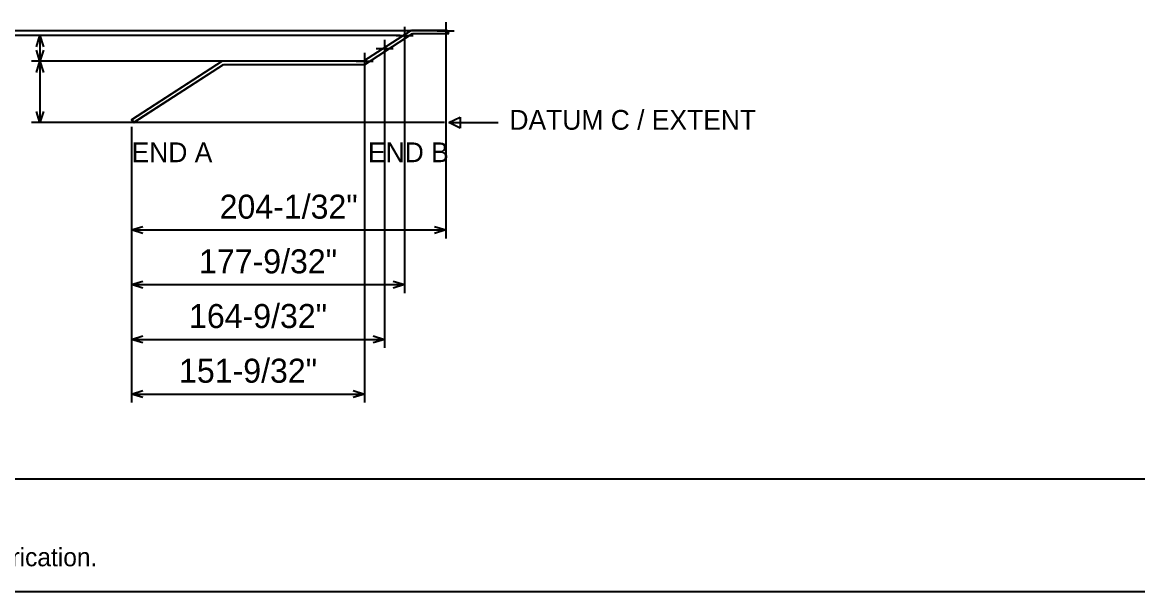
# Model space of a CAD drawing. Header units: inches. Extents: x 31 to 2213, y 31 to 1421.
# Drawn here: x 734 to 1458, y 31 to 401 of the extents above; entities that cross this region are included whole.
import ezdxf
from ezdxf.enums import TextEntityAlignment as Align

# ---------------------------------------------------------------- set-up
doc = ezdxf.new("R2010")
doc.units = ezdxf.units.IN
doc.header["$MEASUREMENT"] = 0

msp = doc.modelspace()

# ---------------------------------------------------------------- linework, layer by layer
at = {"layer": 'ANNOTATION'}
for p, q in [((1008.54, 400.82), (1008.54, 389.82)), ((1005.79, 395.32), (544.25, 395.32)), ((979.03, 392.31), (544.25, 392.31)), ((979.03, 392.31), (739.43, 392.31)), ((742.64, 384.98), (744.93, 392.31)), ((744.93, 392.31), (744.93, 375.51)), ((744.93, 392.31), (747.22, 384.98)), ((976.28, 392.31), (987.28, 392.31)), ((981.78, 397.81), (981.78, 386.81)), ((1003.04, 395.32), (1014.04, 395.32)), ((1008.54, 392.57), (1008.54, 260.51)), ((968.79, 389.41), (968.79, 378.41)), ((981.78, 389.56), (981.78, 225.01)), ((744.93, 375.51), (742.64, 382.84)), ((747.22, 382.84), (744.93, 375.51)), ((955.8, 381.01), (955.8, 370.01)), ((963.29, 383.91), (974.29, 383.91)), ((968.79, 381.16), (968.79, 189.5)), ((953.05, 375.51), (739.43, 375.51)), ((953.05, 375.51), (739.43, 375.51)), ((742.64, 368.18), (744.93, 375.51)), ((744.93, 375.51), (744.93, 335.68)), ((744.93, 375.51), (747.22, 368.18)), ((950.3, 375.51), (961.3, 375.51)), ((955.8, 372.76), (955.8, 154)), ((744.93, 335.68), (742.64, 343.01)), ((747.22, 343.01), (744.93, 335.68)), ((1007.74, 335.68), (739.43, 335.68)), ((1010.49, 335.68), (1017.82, 339.34)), ((1010.49, 335.68), (1042.57, 335.68)), ((1017.82, 332.01), (1010.49, 335.68)), ((1017.82, 339.34), (1017.82, 332.01)), ((804.51, 332.93), (804.51, 260.51)), ((804.51, 332.93), (804.51, 225.01)), ((804.51, 332.93), (804.51, 189.5)), ((804.51, 332.93), (804.51, 154)), ((804.51, 266.01), (811.84, 268.3)), ((1001.21, 268.3), (1008.54, 266.01)), ((804.51, 266.01), (1008.54, 266.01)), ((811.84, 263.72), (804.51, 266.01)), ((1008.54, 266.01), (1001.21, 263.72)), ((804.51, 230.51), (811.84, 232.8)), ((974.45, 232.8), (981.78, 230.51)), ((804.51, 230.51), (981.78, 230.51)), ((811.84, 228.22), (804.51, 230.51)), ((981.78, 230.51), (974.45, 228.22)), ((804.51, 195), (811.84, 197.3)), ((961.46, 197.3), (968.79, 195)), ((804.51, 195), (968.79, 195)), ((811.84, 192.71), (804.51, 195)), ((968.79, 195), (961.46, 192.71)), ((804.51, 159.5), (811.84, 161.79)), ((804.51, 159.5), (955.8, 159.5)), ((811.84, 157.21), (804.51, 159.5)), ((948.47, 161.79), (955.8, 159.5)), ((955.8, 159.5), (948.47, 157.21))]:
    msp.add_line(p, q, dxfattribs=at)
at = {"layer": 'OUTLINE'}
for p, q in [((955.27, 375.76), (986.29, 395.82)), ((955.27, 375.76), (986.29, 395.82)), ((955.94, 373.51), (986.95, 393.57)), ((955.94, 373.51), (986.95, 393.57)), ((981.63, 392.37), (981.62, 392.36)), ((981.62, 392.36), (981.62, 392.35)), ((981.62, 392.35), (981.62, 392.35)), ((981.62, 392.35), (981.62, 392.34)), ((981.62, 392.34), (981.62, 392.33)), ((981.62, 392.33), (981.62, 392.32)), ((981.62, 392.32), (981.62, 392.31)), ((981.62, 392.31), (981.62, 392.31)), ((981.62, 392.31), (981.62, 392.3)), ((981.62, 392.3), (981.62, 392.29)), ((981.62, 392.29), (981.62, 392.28)), ((981.62, 392.28), (981.62, 392.27)), ((981.62, 392.27), (981.62, 392.27)), ((981.62, 392.27), (981.62, 392.26)), ((981.62, 392.26), (981.63, 392.25)), ((981.64, 392.39), (981.63, 392.38)), ((981.63, 392.38), (981.63, 392.38)), ((981.63, 392.38), (981.63, 392.37)), ((981.63, 392.25), (981.63, 392.24)), ((981.63, 392.24), (981.63, 392.24)), ((981.63, 392.24), (981.64, 392.23)), ((981.65, 392.41), (981.64, 392.4)), ((981.64, 392.4), (981.64, 392.39)), ((981.7, 392.26), (981.64, 392.22)), ((981.64, 392.23), (981.64, 392.22)), ((981.64, 392.22), (981.65, 392.21)), ((981.66, 392.42), (981.65, 392.41)), ((981.65, 392.41), (981.65, 392.41)), ((981.65, 392.21), (981.65, 392.21)), ((981.65, 392.21), (981.66, 392.2)), ((981.67, 392.43), (981.66, 392.42)), ((981.66, 392.42), (981.66, 392.42)), ((981.66, 392.2), (981.66, 392.2)), ((981.66, 392.2), (981.67, 392.19)), ((981.68, 392.44), (981.67, 392.44)), ((981.67, 392.44), (981.67, 392.43)), ((981.67, 392.19), (981.67, 392.18)), ((981.67, 392.18), (981.68, 392.18)), ((981.69, 392.45), (981.68, 392.45)), ((981.68, 392.45), (981.68, 392.44)), ((981.68, 392.18), (981.69, 392.17)), ((981.7, 392.45), (981.69, 392.45)), ((981.69, 392.17), (981.69, 392.17)), ((981.69, 392.17), (981.7, 392.17)), ((981.71, 392.46), (981.7, 392.45)), ((981.7, 392.17), (981.71, 392.16)), ((981.72, 392.47), (981.71, 392.46)), ((981.71, 392.46), (981.71, 392.46)), ((981.71, 392.16), (981.72, 392.16)), ((981.73, 392.47), (981.72, 392.47)), ((981.72, 392.16), (981.72, 392.16)), ((981.72, 392.16), (981.73, 392.15)), ((981.74, 392.47), (981.73, 392.47)), ((981.73, 392.15), (981.74, 392.15)), ((981.75, 392.47), (981.74, 392.47)), ((981.74, 392.47), (981.74, 392.47)), ((981.74, 392.15), (981.75, 392.15)), ((981.76, 392.48), (981.75, 392.47)), ((981.75, 392.15), (981.76, 392.15)), ((981.77, 392.48), (981.76, 392.48)), ((981.76, 392.15), (981.76, 392.15)), ((981.76, 392.15), (981.77, 392.15)), ((981.78, 392.48), (981.77, 392.48)), ((981.77, 392.15), (981.78, 392.15)), ((981.79, 392.48), (981.78, 392.48)), ((981.78, 392.48), (981.78, 392.48)), ((981.78, 392.15), (981.79, 392.15)), ((981.8, 392.48), (981.79, 392.48)), ((981.79, 392.15), (981.8, 392.15)), ((981.81, 392.48), (981.8, 392.48)), ((981.8, 392.15), (981.8, 392.15)), ((981.8, 392.15), (981.81, 392.15)), ((981.82, 392.47), (981.81, 392.48)), ((981.81, 392.15), (981.82, 392.15)), ((981.83, 392.47), (981.82, 392.47)), ((981.82, 392.47), (981.82, 392.47)), ((981.82, 392.15), (981.83, 392.15)), ((981.84, 392.47), (981.83, 392.47)), ((981.83, 392.15), (981.84, 392.15)), ((981.85, 392.46), (981.84, 392.47)), ((981.84, 392.15), (981.84, 392.16)), ((981.84, 392.16), (981.85, 392.16)), ((981.86, 392.46), (981.85, 392.46)), ((981.85, 392.16), (981.86, 392.16)), ((981.87, 392.45), (981.86, 392.46)), ((981.86, 392.46), (981.86, 392.46)), ((981.86, 392.36), (981.92, 392.4)), ((981.86, 392.16), (981.87, 392.17)), ((981.88, 392.45), (981.87, 392.45)), ((981.87, 392.17), (981.88, 392.18)), ((981.87, 392.17), (981.87, 392.17)), ((981.88, 392.44), (981.88, 392.45)), ((981.89, 392.44), (981.88, 392.44)), ((981.88, 392.18), (981.89, 392.18)), ((981.9, 392.43), (981.89, 392.44)), ((981.89, 392.18), (981.89, 392.19)), ((981.89, 392.19), (981.9, 392.19)), ((981.91, 392.42), (981.9, 392.43)), ((981.9, 392.43), (981.9, 392.43)), ((981.9, 392.19), (981.9, 392.2)), ((981.9, 392.2), (981.91, 392.2)), ((981.91, 392.41), (981.91, 392.42)), ((981.92, 392.41), (981.91, 392.41)), ((981.91, 392.21), (981.92, 392.22)), ((981.91, 392.2), (981.91, 392.21)), ((981.92, 392.4), (981.92, 392.41)), ((981.93, 392.39), (981.92, 392.4)), ((981.92, 392.22), (981.93, 392.23)), ((981.92, 392.22), (981.92, 392.22)), ((981.93, 392.38), (981.93, 392.39)), ((981.93, 392.39), (981.93, 392.39)), ((981.94, 392.37), (981.93, 392.38)), ((981.93, 392.24), (981.93, 392.25)), ((981.93, 392.25), (981.94, 392.25)), ((981.93, 392.23), (981.93, 392.24)), ((981.94, 392.36), (981.94, 392.37)), ((981.94, 392.35), (981.94, 392.36)), ((981.94, 392.36), (981.94, 392.36)), ((981.95, 392.34), (981.94, 392.35)), ((981.94, 392.27), (981.94, 392.28)), ((981.94, 392.28), (981.95, 392.28)), ((981.94, 392.26), (981.94, 392.27)), ((981.94, 392.25), (981.94, 392.26)), ((981.95, 392.33), (981.95, 392.34)), ((981.95, 392.32), (981.95, 392.33)), ((981.95, 392.33), (981.95, 392.33)), ((981.95, 392.31), (981.95, 392.32)), ((981.95, 392.3), (981.95, 392.31)), ((981.95, 392.29), (981.95, 392.3)), ((981.95, 392.28), (981.95, 392.29)), ((986.29, 395.82), (1009.03, 395.82)), ((986.29, 395.82), (1009.03, 395.82)), ((986.95, 393.57), (1010.49, 393.57)), ((986.95, 393.57), (1010.49, 393.57)), ((1008.38, 395.35), (1008.37, 395.34)), ((1008.37, 395.34), (1008.37, 395.33)), ((1008.37, 395.33), (1008.37, 395.32)), ((1008.37, 395.32), (1008.37, 395.32)), ((1008.37, 395.32), (1008.37, 395.31)), ((1008.37, 395.31), (1008.37, 395.3)), ((1008.37, 395.3), (1008.38, 395.29)), ((1008.39, 395.39), (1008.38, 395.38)), ((1008.38, 395.38), (1008.38, 395.37)), ((1008.38, 395.37), (1008.38, 395.36)), ((1008.38, 395.36), (1008.38, 395.36)), ((1008.38, 395.36), (1008.38, 395.35)), ((1008.38, 395.29), (1008.38, 395.28)), ((1008.38, 395.28), (1008.38, 395.28)), ((1008.38, 395.28), (1008.38, 395.27)), ((1008.38, 395.27), (1008.38, 395.26)), ((1008.38, 395.26), (1008.39, 395.25)), ((1008.4, 395.41), (1008.39, 395.4)), ((1008.39, 395.4), (1008.39, 395.4)), ((1008.39, 395.4), (1008.39, 395.39)), ((1008.39, 395.25), (1008.39, 395.25)), ((1008.39, 395.25), (1008.4, 395.24)), ((1008.41, 395.42), (1008.4, 395.42)), ((1008.4, 395.42), (1008.4, 395.41)), ((1008.46, 395.27), (1008.4, 395.23)), ((1008.4, 395.24), (1008.4, 395.23)), ((1008.4, 395.23), (1008.4, 395.23)), ((1008.4, 395.23), (1008.41, 395.22)), ((1008.42, 395.44), (1008.41, 395.43)), ((1008.41, 395.43), (1008.41, 395.42)), ((1008.41, 395.22), (1008.41, 395.21)), ((1008.41, 395.21), (1008.42, 395.21)), ((1008.43, 395.45), (1008.42, 395.44)), ((1008.42, 395.44), (1008.42, 395.44)), ((1008.42, 395.21), (1008.43, 395.2)), ((1008.44, 395.45), (1008.43, 395.45)), ((1008.43, 395.2), (1008.43, 395.2)), ((1008.43, 395.2), (1008.44, 395.19)), ((1008.45, 395.46), (1008.44, 395.46)), ((1008.44, 395.46), (1008.44, 395.45)), ((1008.44, 395.19), (1008.44, 395.19)), ((1008.44, 395.19), (1008.45, 395.18)), ((1008.46, 395.47), (1008.45, 395.46)), ((1008.45, 395.18), (1008.46, 395.18)), ((1008.47, 395.47), (1008.46, 395.47)), ((1008.46, 395.47), (1008.46, 395.47)), ((1008.46, 395.18), (1008.47, 395.17)), ((1008.48, 395.48), (1008.47, 395.47)), ((1008.47, 395.17), (1008.47, 395.17)), ((1008.47, 395.17), (1008.48, 395.17)), ((1008.49, 395.48), (1008.48, 395.48)), ((1008.48, 395.17), (1008.49, 395.16)), ((1008.5, 395.48), (1008.49, 395.48)), ((1008.49, 395.48), (1008.49, 395.48)), ((1008.49, 395.16), (1008.5, 395.16)), ((1008.51, 395.49), (1008.5, 395.48)), ((1008.5, 395.16), (1008.5, 395.16)), ((1008.5, 395.16), (1008.51, 395.16)), ((1008.52, 395.49), (1008.51, 395.49)), ((1008.51, 395.16), (1008.52, 395.16)), ((1008.53, 395.49), (1008.52, 395.49)), ((1008.52, 395.16), (1008.53, 395.16)), ((1008.54, 395.49), (1008.53, 395.49)), ((1008.53, 395.49), (1008.53, 395.49)), ((1008.53, 395.16), (1008.54, 395.16)), ((1008.55, 395.49), (1008.54, 395.49)), ((1008.54, 395.16), (1008.54, 395.16)), ((1008.54, 395.16), (1008.55, 395.16)), ((1008.56, 395.49), (1008.55, 395.49)), ((1008.55, 395.16), (1008.56, 395.16)), ((1008.57, 395.49), (1008.56, 395.49)), ((1008.56, 395.16), (1008.57, 395.16)), ((1008.57, 395.48), (1008.57, 395.49)), ((1008.58, 395.48), (1008.57, 395.48)), ((1008.57, 395.16), (1008.58, 395.16)), ((1008.59, 395.48), (1008.58, 395.48)), ((1008.58, 395.16), (1008.58, 395.16)), ((1008.58, 395.16), (1008.59, 395.16)), ((1008.6, 395.48), (1008.59, 395.48)), ((1008.59, 395.16), (1008.6, 395.17)), ((1008.6, 395.47), (1008.6, 395.48)), ((1008.61, 395.47), (1008.6, 395.47)), ((1008.6, 395.17), (1008.61, 395.17)), ((1008.62, 395.47), (1008.61, 395.47)), ((1008.61, 395.17), (1008.62, 395.18)), ((1008.61, 395.17), (1008.61, 395.17)), ((1008.63, 395.46), (1008.62, 395.47)), ((1008.62, 395.37), (1008.68, 395.41)), ((1008.62, 395.18), (1008.63, 395.18)), ((1008.64, 395.45), (1008.63, 395.46)), ((1008.63, 395.46), (1008.63, 395.46)), ((1008.63, 395.18), (1008.64, 395.19)), ((1008.65, 395.45), (1008.64, 395.45)), ((1008.64, 395.19), (1008.65, 395.2)), ((1008.64, 395.19), (1008.64, 395.19)), ((1008.65, 395.44), (1008.65, 395.45)), ((1008.66, 395.44), (1008.65, 395.44)), ((1008.65, 395.2), (1008.66, 395.21)), ((1008.65, 395.2), (1008.65, 395.2)), ((1008.66, 395.43), (1008.66, 395.44)), ((1008.67, 395.43), (1008.66, 395.43)), ((1008.66, 395.21), (1008.67, 395.21)), ((1008.67, 395.42), (1008.67, 395.43)), ((1008.68, 395.41), (1008.67, 395.42)), ((1008.67, 395.22), (1008.68, 395.23)), ((1008.67, 395.21), (1008.67, 395.22)), ((1008.69, 395.4), (1008.68, 395.41)), ((1008.68, 395.41), (1008.68, 395.41)), ((1008.68, 395.24), (1008.69, 395.25)), ((1008.68, 395.23), (1008.68, 395.24)), ((1008.68, 395.23), (1008.68, 395.23)), ((1008.69, 395.39), (1008.69, 395.4)), ((1008.69, 395.38), (1008.69, 395.39)), ((1008.7, 395.38), (1008.69, 395.38)), ((1008.69, 395.26), (1008.7, 395.27)), ((1008.69, 395.25), (1008.69, 395.26)), ((1008.69, 395.26), (1008.69, 395.26)), ((1008.7, 395.37), (1008.7, 395.38)), ((1008.7, 395.36), (1008.7, 395.37)), ((1008.7, 395.35), (1008.7, 395.36)), ((1008.7, 395.34), (1008.7, 395.35)), ((1008.7, 395.33), (1008.7, 395.34)), ((1008.7, 395.34), (1008.7, 395.34)), ((1008.7, 395.32), (1008.7, 395.33)), ((1008.7, 395.31), (1008.7, 395.32)), ((1008.7, 395.3), (1008.7, 395.31)), ((1008.7, 395.29), (1008.7, 395.3)), ((1008.7, 395.3), (1008.7, 395.3)), ((1008.7, 395.28), (1008.7, 395.29)), ((1008.7, 395.27), (1008.7, 395.28)), ((1009.03, 395.82), (1010.49, 393.57)), ((1010.49, 393.57), (1009.03, 395.82)), ((968.64, 383.97), (968.63, 383.96)), ((968.63, 383.96), (968.63, 383.95)), ((968.63, 383.95), (968.63, 383.95)), ((968.63, 383.95), (968.63, 383.94)), ((968.65, 383.99), (968.64, 383.98)), ((968.64, 383.98), (968.64, 383.98)), ((968.64, 383.98), (968.64, 383.97)), ((968.66, 384.01), (968.65, 384)), ((968.65, 384), (968.65, 383.99)), ((968.67, 384.02), (968.66, 384.01)), ((968.66, 384.01), (968.66, 384.01)), ((968.68, 384.03), (968.67, 384.02)), ((968.67, 384.02), (968.67, 384.02)), ((968.69, 384.04), (968.68, 384.04)), ((968.68, 384.04), (968.68, 384.03)), ((968.7, 384.05), (968.69, 384.04)), ((968.71, 384.05), (968.7, 384.05)), ((968.7, 384.05), (968.7, 384.05)), ((968.72, 384.06), (968.71, 384.05)), ((968.73, 384.07), (968.72, 384.06)), ((968.72, 384.06), (968.72, 384.06)), ((968.74, 384.07), (968.73, 384.07)), ((968.75, 384.07), (968.74, 384.07)), ((968.76, 384.07), (968.75, 384.07)), ((968.75, 384.07), (968.75, 384.07)), ((968.77, 384.08), (968.76, 384.07)), ((968.78, 384.08), (968.77, 384.08)), ((968.79, 384.08), (968.78, 384.08)), ((968.8, 384.08), (968.79, 384.08)), ((968.81, 384.08), (968.8, 384.08)), ((968.8, 384.08), (968.8, 384.08)), ((968.82, 384.08), (968.81, 384.08)), ((968.83, 384.07), (968.82, 384.08)), ((968.84, 384.07), (968.83, 384.07)), ((968.85, 384.07), (968.84, 384.07)), ((968.84, 384.07), (968.84, 384.07)), ((968.86, 384.06), (968.85, 384.07)), ((968.87, 384.06), (968.86, 384.06)), ((968.88, 384.05), (968.87, 384.06)), ((968.87, 384.06), (968.87, 384.06)), ((968.87, 383.96), (968.93, 384)), ((968.89, 384.05), (968.88, 384.05)), ((968.89, 384.04), (968.89, 384.05)), ((968.9, 384.04), (968.89, 384.04)), ((968.91, 384.03), (968.9, 384.04)), ((968.92, 384.02), (968.91, 384.03)), ((968.91, 384.03), (968.91, 384.03)), ((968.92, 384.01), (968.92, 384.02)), ((968.93, 384.01), (968.92, 384.01)), ((968.93, 384), (968.93, 384.01)), ((968.94, 383.99), (968.93, 384)), ((968.94, 383.98), (968.94, 383.99)), ((968.94, 383.99), (968.94, 383.99)), ((968.95, 383.97), (968.94, 383.98)), ((968.95, 383.96), (968.95, 383.97)), ((968.95, 383.95), (968.95, 383.96)), ((968.95, 383.96), (968.95, 383.96)), ((968.96, 383.94), (968.95, 383.95)), ((968.63, 383.94), (968.63, 383.93)), ((968.63, 383.93), (968.63, 383.92)), ((968.63, 383.92), (968.63, 383.91)), ((968.63, 383.91), (968.63, 383.91)), ((968.63, 383.91), (968.63, 383.9)), ((968.63, 383.9), (968.63, 383.89)), ((968.63, 383.89), (968.63, 383.88)), ((968.63, 383.88), (968.63, 383.87)), ((968.63, 383.87), (968.63, 383.87)), ((968.63, 383.87), (968.64, 383.86)), ((968.64, 383.86), (968.64, 383.85)), ((968.64, 383.85), (968.64, 383.84)), ((968.64, 383.84), (968.65, 383.84)), ((968.71, 383.86), (968.65, 383.82)), ((968.65, 383.84), (968.65, 383.83)), ((968.65, 383.83), (968.65, 383.82)), ((968.65, 383.82), (968.66, 383.81)), ((968.66, 383.81), (968.66, 383.81)), ((968.66, 383.81), (968.67, 383.8)), ((968.67, 383.8), (968.67, 383.8)), ((968.67, 383.8), (968.68, 383.79)), ((968.68, 383.79), (968.69, 383.78)), ((968.69, 383.78), (968.69, 383.78)), ((968.69, 383.78), (968.7, 383.77)), ((968.7, 383.77), (968.71, 383.77)), ((968.71, 383.77), (968.71, 383.77)), ((968.71, 383.77), (968.72, 383.76)), ((968.72, 383.76), (968.73, 383.76)), ((968.73, 383.76), (968.73, 383.76)), ((968.73, 383.76), (968.74, 383.75)), ((968.74, 383.75), (968.75, 383.75)), ((968.75, 383.75), (968.76, 383.75)), ((968.76, 383.75), (968.77, 383.75)), ((968.77, 383.75), (968.77, 383.75)), ((968.77, 383.75), (968.78, 383.75)), ((968.78, 383.75), (968.79, 383.75)), ((968.79, 383.75), (968.8, 383.75)), ((968.8, 383.75), (968.81, 383.75)), ((968.81, 383.75), (968.81, 383.75)), ((968.81, 383.75), (968.82, 383.75)), ((968.82, 383.75), (968.83, 383.75)), ((968.83, 383.75), (968.84, 383.75)), ((968.84, 383.75), (968.85, 383.75)), ((968.85, 383.75), (968.85, 383.76)), ((968.85, 383.76), (968.86, 383.76)), ((968.86, 383.76), (968.87, 383.76)), ((968.87, 383.76), (968.88, 383.77)), ((968.88, 383.77), (968.89, 383.78)), ((968.88, 383.77), (968.88, 383.77)), ((968.89, 383.78), (968.9, 383.78)), ((968.9, 383.78), (968.9, 383.79)), ((968.9, 383.79), (968.91, 383.79)), ((968.91, 383.79), (968.91, 383.8)), ((968.91, 383.8), (968.92, 383.8)), ((968.92, 383.81), (968.93, 383.82)), ((968.92, 383.8), (968.92, 383.81)), ((968.93, 383.82), (968.94, 383.83)), ((968.93, 383.82), (968.93, 383.82)), ((968.94, 383.84), (968.94, 383.85)), ((968.94, 383.85), (968.95, 383.85)), ((968.94, 383.83), (968.94, 383.84)), ((968.95, 383.87), (968.95, 383.88)), ((968.95, 383.88), (968.96, 383.88)), ((968.95, 383.86), (968.95, 383.87)), ((968.95, 383.85), (968.95, 383.86)), ((968.96, 383.93), (968.96, 383.94)), ((968.96, 383.92), (968.96, 383.93)), ((968.96, 383.91), (968.96, 383.92)), ((968.96, 383.92), (968.96, 383.92)), ((968.96, 383.9), (968.96, 383.91)), ((968.96, 383.89), (968.96, 383.9)), ((968.96, 383.88), (968.96, 383.89)), ((804.51, 337.57), (863.57, 375.76)), ((804.67, 337.67), (863.57, 375.76)), ((805.73, 335.68), (864.24, 373.51)), ((805.89, 335.78), (864.24, 373.51)), ((863.57, 375.76), (955.27, 375.76)), ((863.57, 375.76), (955.27, 375.76)), ((864.24, 373.51), (955.94, 373.51)), ((864.24, 373.51), (955.94, 373.51)), ((955.65, 375.56), (955.64, 375.55)), ((955.64, 375.55), (955.64, 375.55)), ((955.64, 375.55), (955.64, 375.54)), ((955.64, 375.54), (955.64, 375.53)), ((955.64, 375.53), (955.64, 375.52)), ((955.64, 375.52), (955.64, 375.51)), ((955.64, 375.51), (955.64, 375.51)), ((955.64, 375.51), (955.64, 375.5)), ((955.64, 375.5), (955.64, 375.49)), ((955.64, 375.49), (955.64, 375.48)), ((955.64, 375.48), (955.64, 375.47)), ((955.64, 375.47), (955.64, 375.47)), ((955.64, 375.47), (955.65, 375.46)), ((955.66, 375.59), (955.65, 375.58)), ((955.65, 375.58), (955.65, 375.58)), ((955.65, 375.58), (955.65, 375.57)), ((955.65, 375.57), (955.65, 375.56)), ((955.65, 375.46), (955.65, 375.45)), ((955.65, 375.45), (955.65, 375.44)), ((955.65, 375.44), (955.66, 375.44)), ((955.67, 375.61), (955.66, 375.6)), ((955.66, 375.6), (955.66, 375.59)), ((955.72, 375.46), (955.66, 375.42)), ((955.66, 375.44), (955.66, 375.43)), ((955.66, 375.43), (955.66, 375.42)), ((955.66, 375.42), (955.67, 375.41)), ((955.68, 375.62), (955.67, 375.61)), ((955.67, 375.61), (955.67, 375.61)), ((955.67, 375.41), (955.67, 375.41)), ((955.67, 375.41), (955.68, 375.4)), ((955.69, 375.63), (955.68, 375.62)), ((955.68, 375.62), (955.68, 375.62)), ((955.68, 375.4), (955.68, 375.4)), ((955.68, 375.4), (955.69, 375.39)), ((955.7, 375.64), (955.69, 375.64)), ((955.69, 375.64), (955.69, 375.63)), ((955.69, 375.39), (955.7, 375.38)), ((955.71, 375.65), (955.7, 375.64)), ((955.7, 375.38), (955.7, 375.38)), ((955.7, 375.38), (955.71, 375.37)), ((955.72, 375.65), (955.71, 375.65)), ((955.71, 375.65), (955.71, 375.65)), ((955.71, 375.37), (955.72, 375.37)), ((955.73, 375.66), (955.72, 375.65)), ((955.72, 375.37), (955.72, 375.37)), ((955.72, 375.37), (955.73, 375.36)), ((955.74, 375.67), (955.73, 375.66)), ((955.73, 375.66), (955.73, 375.66)), ((955.73, 375.36), (955.74, 375.36)), ((955.75, 375.67), (955.74, 375.67)), ((955.74, 375.36), (955.75, 375.36)), ((955.76, 375.67), (955.75, 375.67)), ((955.75, 375.36), (955.75, 375.35)), ((955.75, 375.35), (955.76, 375.35)), ((955.77, 375.67), (955.76, 375.67)), ((955.76, 375.35), (955.77, 375.35)), ((955.78, 375.68), (955.77, 375.67)), ((955.77, 375.67), (955.77, 375.67)), ((955.77, 375.35), (955.78, 375.35)), ((955.79, 375.68), (955.78, 375.68)), ((955.78, 375.35), (955.78, 375.35)), ((955.78, 375.35), (955.79, 375.35)), ((955.8, 375.68), (955.79, 375.68)), ((955.79, 375.35), (955.8, 375.35)), ((955.81, 375.68), (955.8, 375.68)), ((955.8, 375.35), (955.81, 375.35)), ((955.82, 375.68), (955.81, 375.68)), ((955.81, 375.68), (955.81, 375.68)), ((955.81, 375.35), (955.82, 375.35)), ((955.83, 375.67), (955.82, 375.68)), ((955.82, 375.35), (955.83, 375.35)), ((955.84, 375.67), (955.83, 375.67)), ((955.83, 375.35), (955.83, 375.35)), ((955.83, 375.35), (955.84, 375.35)), ((955.85, 375.67), (955.84, 375.67)), ((955.84, 375.35), (955.85, 375.35)), ((955.86, 375.67), (955.85, 375.67)), ((955.85, 375.67), (955.85, 375.67)), ((955.85, 375.35), (955.86, 375.35)), ((955.87, 375.66), (955.86, 375.67)), ((955.86, 375.35), (955.86, 375.36)), ((955.86, 375.36), (955.87, 375.36)), ((955.88, 375.66), (955.87, 375.66)), ((955.87, 375.36), (955.88, 375.36)), ((955.89, 375.65), (955.88, 375.66)), ((955.88, 375.66), (955.88, 375.66)), ((955.88, 375.56), (955.94, 375.6)), ((955.88, 375.36), (955.89, 375.37)), ((955.9, 375.65), (955.89, 375.65)), ((955.89, 375.37), (955.9, 375.38)), ((955.89, 375.37), (955.89, 375.37)), ((955.9, 375.64), (955.9, 375.65)), ((955.91, 375.64), (955.9, 375.64)), ((955.9, 375.38), (955.91, 375.38)), ((955.92, 375.63), (955.91, 375.64)), ((955.91, 375.38), (955.91, 375.39)), ((955.91, 375.39), (955.92, 375.39)), ((955.93, 375.62), (955.92, 375.63)), ((955.92, 375.63), (955.92, 375.63)), ((955.92, 375.39), (955.92, 375.4)), ((955.92, 375.4), (955.93, 375.4)), ((955.93, 375.61), (955.93, 375.62)), ((955.94, 375.61), (955.93, 375.61)), ((955.93, 375.4), (955.94, 375.41)), ((955.94, 375.6), (955.94, 375.61)), ((955.95, 375.59), (955.94, 375.6)), ((955.94, 375.42), (955.95, 375.43)), ((955.94, 375.41), (955.94, 375.42)), ((955.94, 375.42), (955.94, 375.42)), ((955.95, 375.58), (955.95, 375.59)), ((955.95, 375.59), (955.95, 375.59)), ((955.96, 375.57), (955.95, 375.58)), ((955.95, 375.44), (955.96, 375.45)), ((955.95, 375.43), (955.95, 375.44)), ((955.96, 375.56), (955.96, 375.57)), ((955.96, 375.55), (955.96, 375.56)), ((955.96, 375.56), (955.96, 375.56)), ((955.97, 375.54), (955.96, 375.55)), ((955.96, 375.47), (955.97, 375.48)), ((955.96, 375.46), (955.96, 375.47)), ((955.96, 375.45), (955.96, 375.46)), ((955.96, 375.45), (955.96, 375.45)), ((955.97, 375.53), (955.97, 375.54)), ((955.97, 375.52), (955.97, 375.53)), ((955.97, 375.51), (955.97, 375.52)), ((955.97, 375.52), (955.97, 375.52)), ((955.97, 375.5), (955.97, 375.51)), ((955.97, 375.49), (955.97, 375.5)), ((955.97, 375.48), (955.97, 375.49)), ((955.97, 375.48), (955.97, 375.48)), ((804.51, 337.57), (804.67, 337.67)), ((804.51, 337.57), (805.73, 335.68)), ((805.73, 335.68), (804.51, 337.57)), ((805.89, 335.78), (804.67, 337.67)), ((804.67, 337.67), (805.89, 335.78)), ((805.89, 335.78), (805.73, 335.68)), ((31.17, 104.5), (2212.83, 104.5)), ((2212.83, 31.17), (31.17, 31.17))]:
    msp.add_line(p, q, dxfattribs=at)
for centre in [(981.78, 392.31), (1008.54, 395.32), (968.79, 383.91), (955.8, 375.51)]:
    msp.add_circle(centre, 0.0968, dxfattribs=at)

# ---------------------------------------------------------------- texts
at = {"layer": 'ANNOTATION'}
for s, height, p in [('DATUM C / EXTENT', 12.8333, (1049.91, 331.09)), ('END A', 12.833, (804.51, 310.01)), ('MODEL-DERIVED REVIEW PREVIEW - verify dimensions, material and tolerances before fabrication.', 11.9167, (60.5, 47.67))]:
    msp.add_text(s, height=height, dxfattribs=at).set_placement(p)
msp.add_text('END B', height=12.833, dxfattribs=at).set_placement((1010.49, 310.01), align=Align.RIGHT)
for s, p in [('204-1/32"', (906.52, 273.34)), ('177-9/32"', (893.15, 237.84)), ('164-9/32"', (886.65, 202.34)), ('151-9/32"', (880.16, 166.83))]:
    msp.add_text(s, height=15.583, dxfattribs=at).set_placement(p, align=Align.CENTER)

doc.saveas('drawing.dxf')
